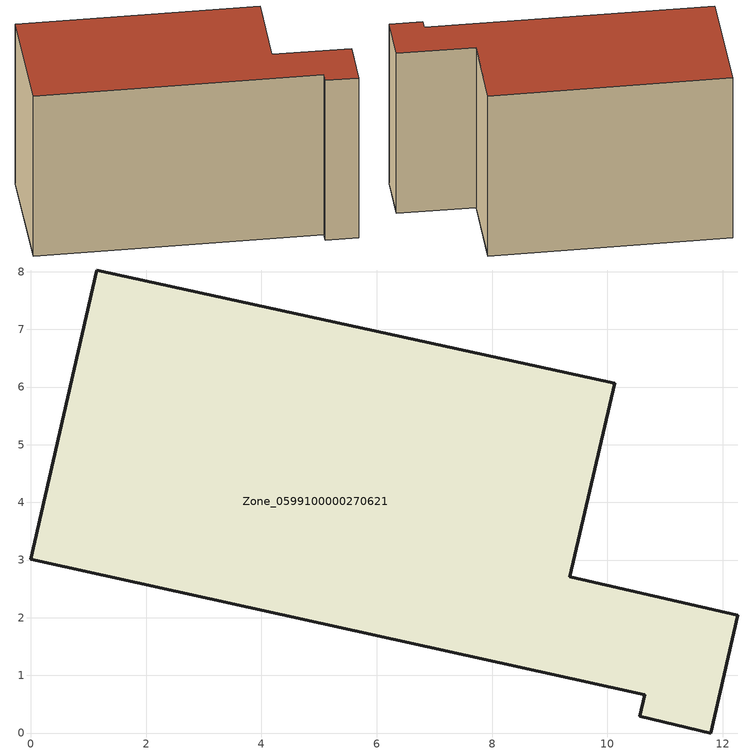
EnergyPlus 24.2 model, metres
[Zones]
Zone_0599100000270621
 floor ground (C_G): 12.26,2.04 11.79,0 10.56,0.29 10.65,0.66 0,3.01 1.15,8.03 10.13,6.07 9.35,2.71 z0
 wall outside (C_F): 10.13,6.07 1.15,8.03 0,3.01 10.65,0.66 10.56,0.29 11.79,0 12.26,2.04 9.35,2.71 10.13,6.07 z0:6.98
 roof outside (C_R): 0,3.01 10.65,0.66 10.56,0.29 11.79,0 12.26,2.04 9.35,2.71 10.13,6.07 1.15,8.03 z6.98
[BUILDING]
Pand.0599100000270621: North Axis=0; Terrain=City; Loads Convergence Tolerance Value=0.04; Temperature Convergence Tolerance Value=0.4; Solar Distribution=FullExterior; Maximum Number of Warmup Days=25; Minimum Number of Warmup Days=1
[Site:Location]
Rotterdam.The.Hague.AP_ZH_NLD Design_Conditions: Latitude=51.96; Longitude=4.45; Time Zone=1; Elevation=-4.5
[SITE:GROUNDTEMPERATURE:BUILDINGSURFACE]
18, 18, 18, 18, 18, 18, 18, 18, 18, 18, 18, 18
[MATERIAL] Thermal Absorptance=0.9; Solar Absorptance=0.7; Visible Absorptance=0.7
Name | Roughness | Thickness | Conductivity | Density | Specific Heat
G.TC.1946 | MediumSmooth | 0.15 | 1 | 540 | 1210
F.TC.1946 | Rough | 0.3 | 0.857143 | 1920 | 840
R.TC.1946 | MediumRough | 0.2 | 0.909091 | 1500 | 1000
[CONSTRUCTION]
C_G: G.TC.1946
C_F: F.TC.1946
C_R: R.TC.1946
[ZONE]
Zone_0599100000270621: Type=1; Multiplier=1; Ceiling Height=Autocalculate; Volume=Autocalculate; Floor Area=autocalculate; Part of Total Floor Area=Yes
[ZONEINFILTRATION:DESIGNFLOWRATE]
Infil_Zone_0599100000270621: Zone or ZoneList or Space or SpaceList=Zone_0599100000270621; Schedule=AlwaysOn; Design Flow Rate Calculation Method=Flow/Area; Flow Rate per Floor Area=0.003; Constant Term Coefficient=1; Temperature Term Coefficient=0; Velocity Term Coefficient=0; Velocity Squared Term Coefficient=0
[HVACTEMPLATE:ZONE:IDEALLOADSAIRSYSTEM]
Zone_0599100000270621: Maximum Heating Supply Air Temperature=50; Minimum Cooling Supply Air Temperature=13; Maximum Heating Supply Air Humidity Ratio=0.0156; Minimum Cooling Supply Air Humidity Ratio=0.0077; Heating Limit=NoLimit; Cooling Limit=NoLimit; Dehumidification Control Type=ConstantSensibleHeatRatio; Cooling Sensible Heat Ratio=0.7; Dehumidification Setpoint=60; Humidification Control Type=None; Humidification Setpoint=30; Outdoor Air Method=None; Outdoor Air Flow Rate per Person=0.00944; Outdoor Air Flow Rate per Zone Floor Area=0; Outdoor Air Flow Rate per Zone=0; Demand Controlled Ventilation Type=None; Outdoor Air Economizer Type=NoEconomizer; Heat Recovery Type=None; Sensible Heat Recovery Effectiveness=0.7; Latent Heat Recovery Effectiveness=0.65
[ZONECONTROL:THERMOSTAT]
ThermostatControl_Zone_0599100000270621: Zone or ZoneList=Zone_0599100000270621; Control Type Schedule=DualSetpointControlType; Control 1=Thermostat_Zone_0599100000270621; Temperature Difference Between Cutout And Setpoint=0
[THERMOSTATSETPOINT:DUALSETPOINT]
Thermostat_Zone_0599100000270621: Heating Setpoint Temperature Schedule=HeatingSetpoint_Zone_0599100000270621; Cooling Setpoint Temperature Schedule=CoolingSetpoint_Zone_0599100000270621
[SCHEDULE:COMPACT]
HeatingSetpoint_Zone_0599100000270621: Through: 12/31, For: AllDays, Until: 24:00, 21
CoolingSetpoint_Zone_0599100000270621: Through: 12/31, For: AllDays, Until: 24:00, 24
DualSetpointControlType: Through: 12/31, For: AllDays, Until: 24:00, 4
AlwaysOn: Through: 12/31, For: AllDays, Until: 24:00, 1
